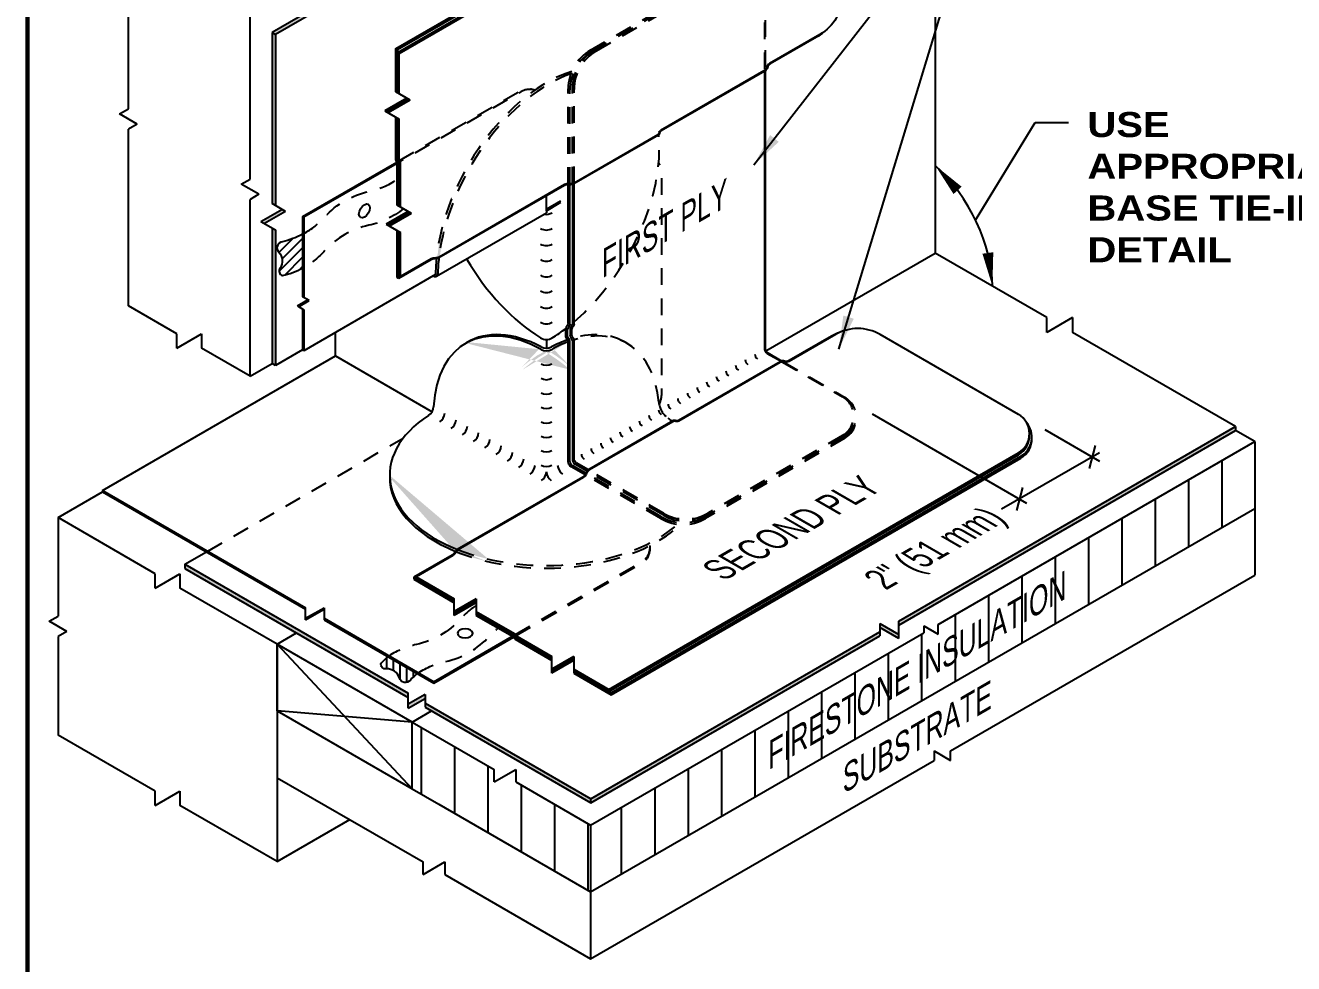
# Model space of a CAD drawing. Header units: inches. Extents: x 277.4 to 297.5, y 56 to 72.7.
# Drawn here: x 277.45 to 286.95, y 59.53 to 66.56 of the extents above; entities that cross this region are included whole.
import ezdxf
from ezdxf.enums import TextEntityAlignment as Align

# ---------------------------------------------------------------- set-up
doc = ezdxf.new("R2010")
doc.units = ezdxf.units.IN
doc.header["$MEASUREMENT"] = 0
doc.linetypes.add('HIDDEN2', pattern=[0.1875, 0.125, -0.0625])
doc.layers.get('0').update_dxf_attribs({"linetype": 'CONTINUOUS'})
for name, color, linetype in [('FSBP-ACCESSORY-OTHER', 7, 'CONTINUOUS'), ('FSBP-ANNO-NOTE', 7, 'CONTINUOUS'), ('FSBP-INSULATION', 7, 'CONTINUOUS'), ('FSBP-MEMBRANE', 7, 'CONTINUOUS'), ('FSBP-SEALANTS', 1, 'CONTINUOUS'), ('FSBP-SUBSTRATE-GENERIC', 9, 'CONTINUOUS'), ('FSBP-TTLB-BORDER', 7, 'CONTINUOUS'), ('FSBP-TTLB-TEXT', 7, 'CONTINUOUS'), ('FSBP-WALL-CURB', 9, 'CONTINUOUS'), ('FSBP-WOOD', 7, 'CONTINUOUS')]:
    doc.layers.add(name, color=color, linetype=linetype)
doc.styles.add('FSBP_ARIAL', font='arial.ttf')
doc.styles.add('FSBP_ARIAL_BOLD', font='')
doc.styles.add('FSBP_ARIAL_NAR', font='ARIALN.TTF')
doc.styles.get('FSBP_ARIAL_BOLD').set_extended_font_data('Arial Black')
doc.dimstyles.new('FSBP-LEADER', dxfattribs={"dimtxt": 0.1875, "dimasz": 0.25, "dimexe": 0.0625, "dimexo": 0.125, "dimgap": 0.125, "dimtad": 0, "dimtih": 1, "dimtoh": 1, "dimdec": 4, "dimzin": 0, "dimdsep": 46, "dimlunit": 4, "dimtxsty": 'FSBP_ARIAL_NAR', "dimcen": 0.09375, "dimclrd": 256, "dimclre": 256, "dimclrt": 256, "dimadec": 0, "dimazin": 0, "dimtfac": 1, "dimtdec": 4, "dimtofl": 0, "dimtmove": 0, "dimatfit": 3, "dimfxl": 0, "dimtolj": 1, "dimtzin": 0, "dimlwd": -1, "dimlwe": -1, "dimarcsym": 0})
pattern_1 = [(45, (11.654994, -34.144247), (-0.022097087, 0.022097087), []), (45, (11.654994, -34.128622), (-0.022097087, 0.022097087), [])]

# ---------------------------------------------------------------- blocks, each defined once
blk = doc.blocks.new('TTLB-EPDM_2')
at = {"layer": 'FSBP-TTLB-BORDER', "const_width": 0.0312}
blk.add_lwpolyline([(20, 0), (20, 13), (0, 13), (0, 0)], dxfattribs=at)
at = {"layer": 'FSBP-TTLB-TEXT'}
for tag, height, style, p in [('MAXIMUM_WARRANTY', 0.1875, 'FSBP_ARIAL_BOLD', (18.0399, 0.224)), ('ACCPT_SYSTEMS', 0.2188, 'FSBP_ARIAL', (12.4944, -1.2322))]:
    blk.add_attdef(tag, text='', height=height, dxfattribs=dict(at, style=style)).set_placement(p, align=Align.MIDDLE_LEFT)
for tag, height, style, p in [('DETAIL_DESCP_LINE_1', 0.2188, 'FSBP_ARIAL_BOLD', (10.3312, -0.2831)), ('DETAIL_DESCP_LINE_2', 0.2188, 'FSBP_ARIAL_BOLD', (10.3312, -0.6812)), ('ISSUE_REV_DATE', 0.2188, 'FSBP_ARIAL', (16.8407, -0.7283)), ('DETAIL_NUMBER', 0.4375, 'FSBP_ARIAL', (18.9194, -0.8932))]:
    blk.add_attdef(tag, text='', height=height, dxfattribs=dict(at, style=style)).set_placement(p, align=Align.MIDDLE_CENTER)

msp = doc.modelspace()

# ---------------------------------------------------------------- hatches: boundary and pattern name
at = {"layer": 'FSBP-ACCESSORY-OTHER'}
h = msp.add_hatch(dxfattribs=at)
h.set_pattern_fill('STEEL', color=256, scale=0.25, angle=90, style=0)
h.set_pattern_definition([(135, (80.239068, 18.609413), (-0.022097087, -0.022097087), []), (135, (80.223443, 18.609413), (-0.022097087, -0.022097087), [])])
h.paths.add_polyline_path([(281.104, 61.9758, 0.082504), (281.097, 61.9825), (280.5078, 61.6423), (280.5078, 61.6317)])
h.paths.add_polyline_path([(279.6847, 62.1865), (279.6847, 62.1971), (279.5469, 62.1175), (279.5469, 62.1069)])
h.paths.add_polyline_path([(280.2321, 65.525, 0.079624), (280.2299, 65.534), (279.5237, 65.1263), (279.5333, 65.1216)])
h.paths.add_polyline_path([(279.5727, 64.4969), (279.5634, 64.5022), (279.4847, 64.4567), (279.4939, 64.4514)])
h = msp.add_hatch(dxfattribs=at)
h.set_pattern_fill('STEEL', color=256, scale=0.25, style=0)
h.set_pattern_definition(pattern_1)
h.paths.add_polyline_path([(279.5333, 65.1216), (279.5237, 65.1263), (279.5237, 64.5251), (279.5333, 64.5196)])
h.paths.add_polyline_path([(279.5333, 64.4287), (279.5237, 64.4342), (279.5237, 64.1271), (279.5333, 64.1216)])
h = msp.add_hatch(dxfattribs=at)
h.set_pattern_fill('STEEL', color=256, scale=0.25, style=0)
h.set_pattern_definition(pattern_1)
h.paths.add_polyline_path([(278.0256, 63.0754), (278.0256, 63.0648), (279.5469, 62.1865), (279.5469, 62.1971)])
h.paths.add_polyline_path([(279.6847, 62.1175), (279.6847, 62.1069), (280.5078, 61.6317), (280.5078, 61.6423)])
at = {"layer": 'FSBP-INSULATION'}
h = msp.add_hatch(dxfattribs=at)
h.set_pattern_fill('LINE', color=256, scale=2, angle=90, style=0)
h.set_pattern_definition([(90, (11.66423, 0.87909), (-0.25, 2e-17), [])])
h.paths.add_polyline_path([(281.6822, 60.068), (281.6822, 60.568), (281.1211, 60.892), (281.1211, 60.9856), (280.9589, 60.892), (280.9589, 60.9856), (280.3442, 61.3405), (280.3442, 60.8405), (280.5454, 60.7243)])
h.paths.add_polyline_path([(283.7364, 61.254), (286.6582, 62.9409), (286.6582, 63.4409), (284.2849, 62.0706), (284.2849, 61.9996), (284.1794, 62.0605), (284.1794, 62.0097), (281.6822, 60.568), (281.6822, 60.068)])
h.paths.add_polyline_path([(282.956, 60.9177), (285.3974, 62.2626), (285.3974, 62.5987), (282.956, 61.2538)], flags=24)
at = {"layer": 'FSBP-MEMBRANE'}
h = msp.add_hatch(color=256, dxfattribs=at)
h.paths.add_polyline_path([(284.2643, 69.3443), (284.2383, 69.3593), (281.3661, 67.701), (281.3921, 67.686)])
h.paths.add_polyline_path([(281.2647, 67.7595), (281.2387, 67.7745), (281.2387, 67.4933), (281.2647, 67.4783)])
h.paths.add_polyline_path([(281.1486, 67.5454), (281.1226, 67.5604), (279.2954, 66.5055), (279.3214, 66.4905)])
h.paths.add_polyline_path([(279.3214, 66.4905), (279.2954, 66.5055), (279.2954, 65.2233), (279.3214, 65.2083)])
h.paths.add_polyline_path([(279.3957, 65.1654), (279.3697, 65.1804), (279.2123, 65.0896), (279.2383, 65.0746)])
h.paths.add_polyline_path([(279.3214, 65.0267), (279.2954, 65.0417), (279.2954, 64.0252), (279.3214, 64.0102)])
h.paths.add_polyline_path([(280.3155, 61.5255), (280.3155, 61.5555), (278.6419, 62.5217), (278.6419, 62.4917)])
h.paths.add_polyline_path([(280.3155, 61.4743), (280.3155, 61.4443), (280.4423, 61.5175), (280.4423, 61.5475)])
h.paths.add_polyline_path([(283.8494, 61.9859), (283.8494, 62.0159), (281.6837, 60.7655), (281.6837, 60.7355)])
h.paths.add_polyline_path([(280.4423, 61.4822), (280.4423, 61.4522), (281.6837, 60.7355), (281.6837, 60.7655)])
h.paths.add_polyline_path([(283.9901, 61.9672), (283.9901, 61.9972), (283.8494, 62.0784), (283.8494, 62.0484)])
h.paths.add_polyline_path([(283.9901, 62.0971), (283.9901, 62.0671), (286.5139, 63.5242), (286.5139, 63.5542)])
h = msp.add_hatch(color=256, dxfattribs=at)
h.paths.add_polyline_path([(283.3167, 68.1199, -0.255923), (283.4768, 68.1235, 0.280048), (283.3037, 68.1274), (282.9843, 67.943), (282.9843, 67.928)])
h.paths.add_polyline_path([(282.9843, 67.928), (282.9843, 67.943), (280.2358, 66.3562), (280.2488, 66.3487)])
h.paths.add_polyline_path([(280.2488, 66.3487), (280.2358, 66.3562), (280.2358, 66.0536), (280.2488, 66.0461)])
h.paths.add_polyline_path([(280.3312, 65.9985), (280.3182, 66.006), (280.1534, 65.9109), (280.1664, 65.9034)])
h.paths.add_polyline_path([(280.2488, 65.8558), (280.2358, 65.8633), (280.2358, 65.5528, 0.124612), (280.2404, 65.5391, -0.124612), (280.2451, 65.5255), (280.2451, 65.204), (280.258, 65.1965), (280.258, 65.526, 0.124612), (280.2534, 65.5396, -0.124612), (280.2488, 65.5532)])
h.paths.add_polyline_path([(280.3404, 65.1489), (280.3274, 65.1564), (280.1627, 65.0613), (280.1756, 65.0538)])
h.paths.add_polyline_path([(280.258, 65.0062), (280.2451, 65.0137), (280.2451, 64.6842), (280.258, 64.6767)])
msp.add_hatch(color=256, dxfattribs=at).paths.add_polyline_path([(281.5583, 65.3714, -0.050715), (281.5453, 65.3669), (281.5453, 64.3231, -0.145855), (281.5366, 64.3046, 0.145855), (281.5279, 64.2861), (281.5279, 64.2363, 0.145855), (281.5366, 64.2178, -0.145855), (281.5453, 64.1993), (281.5453, 63.3072, 0.267981), (281.5661, 63.2711, -0.000029), (281.5661, 63.2711), (281.6556, 63.2195, -0.049532), (281.6651, 63.229), (281.5791, 63.2786, -0.267949), (281.5583, 63.3147), (281.5583, 64.2034, 0.145855), (281.5496, 64.2219, -0.145855), (281.5409, 64.2404), (281.5409, 64.282, -0.145855), (281.5496, 64.3005, 0.145855), (281.5583, 64.319)])
h = msp.add_hatch(color=256, dxfattribs=at)
edge = h.paths.add_edge_path()
edge.add_ellipse((281.3675, 65.1606), major_axis=(-0.5869, -1.0165), ratio=0.57735, start_angle=307.15338, end_angle=313.80418, ccw=False)
edge.add_arc((280.5156, 64.8763), 0.0666, 279.23768, 296.50152, ccw=False)
edge.add_ellipse((281.3502, 65.1706), major_axis=(-0.5869, -1.0165), ratio=0.57735, start_angle=308.06677, end_angle=315)
edge.add_line((280.5203, 64.6914), (280.5029, 64.6814))
edge.add_line((280.5029, 64.6814), (280.5064, 64.6794))
edge.add_arc((280.5169, 64.6974), 0.0208, 240, 299.59778)
edge.add_line((280.5271, 64.6793), (280.5274, 64.6794))
edge.add_arc((280.5169, 64.6974), 0.0208, 300.40222, 359.08511)
edge.add_ellipse((281.3675, 65.1606), major_axis=(-0.5869, -1.0165), ratio=0.57735, start_angle=313.80418, end_angle=314.06353, ccw=False)
h = msp.add_hatch(color=256, dxfattribs=at)
edge = h.paths.add_edge_path()
edge.add_ellipse((281.3675, 63.1606), major_axis=(-0.5869, -1.0165), ratio=0.57735, start_angle=214.81734, end_angle=223.43904, ccw=False)
edge.add_arc((281.4789, 64.1832), 0.0358, 8.48713, 33.18031)
edge.add_ellipse((281.3502, 63.1706), major_axis=(-0.5869, -1.0165), ratio=0.57735, start_angle=213.98283, end_angle=222.33077)
edge.add_arc((281.3502, 64.224), 0.0833, 242.36716, 297.63284, ccw=False)
edge.add_ellipse((281.3502, 63.1706), major_axis=(0.5869, -1.0165), ratio=0.57735, start_angle=137.66923, end_angle=180.84555)
edge.add_ellipse((281.3329, 63.1606), major_axis=(0.5869, -1.0165), ratio=0.57735, start_angle=136.56096, end_angle=179.15445, ccw=False)
edge.add_arc((281.3502, 64.2047), 0.0833, 241.37058, 298.62942)
edge = h.paths.add_edge_path()
edge.add_ellipse((281.3502, 63.1906), major_axis=(-1.1737, 0), ratio=0.57735, start_angle=360.84555, end_angle=415.38269, ccw=False)
edge.add_ellipse((281.3502, 63.1706), major_axis=(-1.1737, 0), ratio=0.57735, start_angle=359.15445, end_angle=414.49701)
edge.add_arc((280.7176, 62.5817), 0.0615, 123.7643, 142.83937, ccw=False)
h = msp.add_hatch(color=256, dxfattribs=at)
h.paths.add_polyline_path([(280.3753, 62.4292), (280.3753, 62.4142), (280.6607, 62.2494), (280.6607, 62.2644)])
h.paths.add_polyline_path([(280.8255, 62.2494), (280.8255, 62.2644), (280.6607, 62.1693), (280.6607, 62.1543)])
h.paths.add_polyline_path([(280.8255, 62.1693), (280.8255, 62.1543), (281.104, 61.9935, -0.124612), (281.1135, 61.9827, 0.124612), (281.123, 61.9719), (281.3919, 61.8166), (281.3919, 61.8316), (281.1299, 61.9829, -0.124612), (281.1204, 61.9937, 0.124612), (281.1109, 62.0045)])
h.paths.add_polyline_path([(281.5567, 61.8166), (281.5567, 61.8316), (281.3919, 61.7365), (281.3919, 61.7215)])
h.paths.add_polyline_path([(281.5567, 61.7365), (281.5567, 61.7215), (281.8187, 61.5702), (281.8187, 61.5852)])
h.paths.add_polyline_path([(284.6045, 63.1786), (284.5916, 63.1861), (281.8187, 61.5852), (281.8187, 61.5702)])
h.paths.add_polyline_path([(284.8866, 63.3414, 0.280048), (284.9698, 63.4933, -0.255923), (284.8866, 63.3564), (284.5916, 63.1861), (284.6045, 63.1786)])
at = {"layer": 'FSBP-SEALANTS'}
h = msp.add_hatch(dxfattribs=at)
h.set_pattern_fill('ANSI31', color=256, scale=0.4, style=0)
h.set_pattern_definition([(45, (20.553405, -35.61501), (-0.035355339, 0.035355339), [])])
h.paths.add_polyline_path([(279.5237, 64.9942, -0.065045), (279.3732, 64.9375, 0.622721), (279.3453, 64.8591, -0.36093), (279.3548, 64.7403, 0.501334), (279.3732, 64.6841, 0.065045), (279.5237, 64.7408)])
h = msp.add_hatch(dxfattribs=at)
h.set_pattern_fill('ANSI31', color=256, scale=0.4, angle=45, style=0)
h.set_pattern_definition([(90, (11.654994, -34.144247), (-0.05, 7e-18), [])])
h.paths.add_polyline_path([(280.1632, 61.8306, 0.028525), (280.1119, 61.7818, 0.501334), (280.1514, 61.7378, -0.36093), (280.2495, 61.6702, 0.550988), (280.3247, 61.6479, -0.032505), (280.3827, 61.7039)])

# ---------------------------------------------------------------- linework, layer by layer
for p, q in [((284.5667, 65.0986), (285.0119, 65.83)), ((285.0119, 65.83), (285.2619, 65.83))]:
    msp.add_line(p, q)
at = {"layer": 'FSBP-ACCESSORY-OTHER'}
for p, q in [((279.5237, 65.1263), (280.2299, 65.534)), ((280.2321, 65.525), (279.5333, 65.1216))]:
    msp.add_line(p, q, dxfattribs=at)
at = {"layer": 'FSBP-ACCESSORY-OTHER', "linetype": 'HIDDEN2'}
for p, q in [((281.3502, 65.1808), (281.5142, 65.2755)), ((281.3502, 65.1706), (281.5142, 65.2653))]:
    msp.add_line(p, q, dxfattribs=at)
at = {"layer": 'FSBP-ACCESSORY-OTHER', "linetype": 'Continuous'}
for p, q in [((279.5333, 65.1216), (279.5237, 65.1263)), ((279.5237, 65.1263), (279.5237, 64.5251)), ((279.5333, 65.1216), (279.5333, 64.5196)), ((281.3502, 65.1706), (281.3502, 65.1545)), ((280.5203, 64.6914), (279.5333, 64.1216)), ((279.5727, 64.4969), (279.5237, 64.5251)), ((279.4847, 64.4567), (279.5634, 64.5022)), ((279.4847, 64.4567), (279.5333, 64.4287)), ((279.4939, 64.4514), (279.5727, 64.4969)), ((279.5237, 64.4342), (279.5237, 64.1271)), ((279.5333, 64.4287), (279.5333, 64.1216)), ((279.7703, 64.0827), (279.7703, 64.2584)), ((281.3502, 64.2056), (281.3502, 64.1407)), ((278.0256, 63.0754), (279.7703, 64.0827)), ((279.5333, 64.1216), (279.5237, 64.1271)), ((278.0256, 63.0754), (279.5469, 62.1971)), ((278.0256, 63.0754), (278.0256, 63.0648)), ((278.0256, 63.0648), (279.5469, 62.1865)), ((279.5469, 62.1175), (279.6847, 62.1971)), ((279.5469, 62.1069), (279.5469, 62.1971)), ((279.5469, 62.1069), (279.6847, 62.1865)), ((279.6847, 62.1971), (279.6847, 62.1069)), ((279.6847, 62.1175), (280.5078, 61.6423)), ((279.6847, 62.1069), (280.5078, 61.6317)), ((280.5078, 61.6423), (281.097, 61.9825)), ((280.5078, 61.6317), (281.104, 61.9758)), ((280.5078, 61.6423), (280.5078, 61.6317))]:
    msp.add_line(p, q, dxfattribs=at)
at = {"layer": 'FSBP-ACCESSORY-OTHER', "linetype": 'HIDDEN2', "flags": 128}
for points in [[(280.2504, 65.5458), (281.1532, 66.0671, -0.234647), (281.2641, 66.074, -0.234647)], [(281.263, 66.0732, 0.210649), (281.1627, 66.0623), (280.2544, 65.5379)], [(282.1961, 63.7167, 0.101213), (282.2162, 63.8149), (282.2162, 65.454, 0.159264), (282.1921, 65.5279, 0.159264)], [(281.1194, 61.9954), (282.065, 62.5414, 0.295753), (282.1268, 62.6625, 0.295753)], [(281.1245, 61.9877), (282.065, 62.5307, 0.279418), (282.1274, 62.6443)]]:
    msp.add_lwpolyline(points, format="xyb", dxfattribs=at)
msp.add_lwpolyline([(281.3502, 65.1706), (281.3502, 65.2814)], dxfattribs=at)
at = {"layer": 'FSBP-ACCESSORY-OTHER', "linetype": 'Continuous'}
msp.add_ellipse((279.987, 65.1686), major_axis=(-0.0287, -0.0497), ratio=0.57735, dxfattribs=at)
at = {"layer": 'FSBP-ACCESSORY-OTHER', "linetype": 'Continuous', "extrusion": (0, 0, -1)}
msp.add_ellipse((280.7413, 62.0051), major_axis=(-0.0574, 0), ratio=0.57735, dxfattribs=at)
at = {"layer": 'FSBP-ANNO-NOTE'}
for p, q in [((283.7901, 63.6488), (284.9484, 62.98)), ((285.0846, 63.5308), (285.4935, 63.2947)), ((285.4623, 63.4113), (285.4165, 63.2406)), ((285.4935, 63.3572), (284.7606, 62.934)), ((284.9172, 63.0966), (284.8714, 62.9259))]:
    msp.add_line(p, q, dxfattribs=at)
for points in [[(284.2643, 65.5087, 0, 0.082, 0), (284.4312, 65.3226, 0.082, 0.082, 0)], [(284.6921, 64.6061, 0, 0.082, 0), (284.6581, 64.8537, 0.082, 0.082, 0)]]:
    msp.add_lwpolyline(points, format="xyseb", dxfattribs=at)
msp.add_ellipse((284.1014, 64.9471), major_axis=(-0.4177, 0.7235), ratio=0.57735, start_param=3.926991, end_param=5.2183, dxfattribs=at)
at = {"layer": 'FSBP-INSULATION', "linetype": 'Continuous'}
for p, q in [((286.6582, 63.4409), (286.5139, 63.5242)), ((284.2849, 62.0706), (286.6582, 63.4409)), ((283.7364, 61.254), (286.6582, 62.9409)), ((284.1794, 62.0605), (284.2849, 61.9996)), ((284.1794, 62.0605), (284.1794, 62.0097)), ((284.2849, 61.9996), (284.2849, 62.0706)), ((281.6822, 60.568), (284.1794, 62.0097)), ((280.3442, 61.3405), (280.9589, 60.9856)), ((281.6822, 60.068), (283.7364, 61.254)), ((280.9589, 60.892), (281.1211, 60.9856)), ((280.9589, 60.892), (280.9589, 60.9856)), ((281.1211, 60.9856), (281.1211, 60.892)), ((280.3442, 60.8405), (280.5454, 60.7243)), ((281.1211, 60.892), (281.6822, 60.568)), ((280.5454, 60.7243), (281.6822, 60.068)), ((281.6822, 60.568), (281.6822, 60.068))]:
    msp.add_line(p, q, dxfattribs=at)
at = {"layer": 'FSBP-INSULATION'}
msp.add_line((286.6582, 63.4409), (286.6582, 62.9409), dxfattribs=at)
at = {"layer": 'FSBP-MEMBRANE'}
for p, q in [((280.2358, 66.377), (283.3037, 68.1483)), ((280.2228, 66.3845), (280.2358, 66.377)), ((280.2358, 66.377), (280.2358, 66.3562)), ((280.2488, 66.3487), (280.2358, 66.3562)), ((281.5453, 65.3669), (281.5453, 64.3231)), ((280.5271, 64.6793), (281.3502, 65.1545)), ((282.9949, 64.1202), (284.2643, 64.853)), ((280.2451, 64.6633), (280.2321, 64.6708)), ((280.258, 64.6767), (280.2451, 64.6842)), ((280.2451, 64.6842), (280.2451, 64.6633)), ((280.258, 64.6767), (280.258, 64.6767)), ((280.5064, 64.6794), (280.5029, 64.6814)), ((281.5279, 64.2861), (281.5279, 64.2363)), ((281.5453, 64.1993), (281.5453, 63.3072)), ((286.5139, 63.5542), (286.5139, 63.5242)), ((281.8368, 61.5598), (284.9047, 63.331)), ((281.6556, 63.2195), (281.5661, 63.2711)), ((278.6419, 62.5217), (278.8041, 62.6153)), ((280.3753, 62.4292), (280.3753, 62.4292)), ((280.3753, 62.4292), (280.3753, 62.4142)), ((280.3573, 62.4246), (280.3573, 62.4096)), ((280.3753, 62.4142), (280.3573, 62.4246)), ((281.8187, 61.5852), (281.8187, 61.5702)), ((281.8368, 61.5598), (281.8187, 61.5702)), ((281.8368, 61.5448), (281.8368, 61.5598))]:
    msp.add_line(p, q, dxfattribs=at)
at = {"layer": 'FSBP-MEMBRANE', "linetype": 'Continuous'}
for p, q in [((281.1226, 67.5604), (279.2954, 66.5055)), ((281.1486, 67.5454), (279.3214, 66.4905)), ((284.2643, 67.0874), (284.2643, 64.853)), ((279.2954, 66.5055), (279.3214, 66.4905)), ((279.2954, 66.5055), (279.2954, 65.2233)), ((279.3214, 66.4905), (279.3214, 65.2083)), ((280.3312, 65.9985), (280.2228, 66.0611)), ((280.3052, 66.0135), (280.1404, 65.9184)), ((280.3182, 66.006), (280.1534, 65.9109)), ((280.3312, 65.9985), (280.1664, 65.9034)), ((280.1404, 65.9184), (280.2488, 65.8558)), ((279.3957, 65.1654), (279.2954, 65.2233)), ((280.3404, 65.1489), (280.2321, 65.2115)), ((279.2123, 65.0896), (279.3697, 65.1804)), ((279.2123, 65.0896), (279.3214, 65.0267)), ((279.3957, 65.1654), (279.2383, 65.0746)), ((280.3145, 65.1639), (280.1497, 65.0688)), ((280.3274, 65.1564), (280.1627, 65.0613)), ((280.3404, 65.1489), (280.1756, 65.0538)), ((279.2954, 65.0417), (279.2954, 64.0252)), ((279.3214, 65.0267), (279.3214, 64.0102)), ((280.1497, 65.0688), (280.258, 65.0062)), ((285.101, 64.37), (284.2643, 64.853)), ((285.2929, 64.37), (285.101, 64.2592)), ((285.101, 64.2592), (285.101, 64.37)), ((285.2929, 64.37), (285.2929, 64.2592)), ((286.5139, 63.5542), (285.2929, 64.2592)), ((279.5237, 64.1271), (279.3214, 64.0102)), ((279.7703, 64.0827), (280.4937, 63.665)), ((279.3214, 64.0102), (279.2954, 64.0252)), ((283.9901, 62.0971), (286.5139, 63.5542)), ((283.9901, 62.0671), (286.5139, 63.5242)), ((278.6419, 62.5217), (280.3155, 61.5555)), ((278.6419, 62.5217), (278.6419, 62.4917)), ((278.6419, 62.4917), (280.3155, 61.5255)), ((280.8255, 62.2644), (280.6607, 62.1693)), ((280.6607, 62.1393), (280.6607, 62.2644)), ((280.8255, 62.2494), (280.6607, 62.1543)), ((280.8255, 62.2644), (280.8255, 62.1393)), ((280.8255, 62.2344), (280.6607, 62.1393)), ((283.8494, 62.0784), (283.9901, 61.9972)), ((283.8494, 62.0784), (283.8494, 61.9859)), ((283.9901, 61.9672), (283.8494, 62.0484)), ((283.9901, 61.9672), (283.9901, 62.0971)), ((281.6837, 60.7655), (283.8494, 62.0159)), ((281.6837, 60.7355), (283.8494, 61.9859)), ((281.5567, 61.8316), (281.3919, 61.7365)), ((281.3919, 61.7065), (281.3919, 61.8316)), ((281.5567, 61.8166), (281.3919, 61.7215)), ((281.5567, 61.8016), (281.3919, 61.7065)), ((281.5567, 61.8316), (281.5567, 61.7065)), ((280.3155, 61.4443), (280.3155, 61.5555)), ((280.4423, 61.5475), (280.3155, 61.4743)), ((280.3155, 61.4443), (280.4423, 61.5175)), ((280.4423, 61.5475), (280.4423, 61.4522)), ((280.4423, 61.4822), (281.6837, 60.7655)), ((280.4423, 61.4522), (281.6837, 60.7355)), ((281.6837, 60.7355), (281.6837, 60.7655))]:
    msp.add_line(p, q, dxfattribs=at)
at = {"layer": 'FSBP-MEMBRANE', "linetype": 'HIDDEN2'}
msp.add_line((278.8133, 62.6206), (280.2781, 63.4663), dxfattribs=at)
at = {"layer": 'FSBP-MEMBRANE'}
for points in [[(280.2228, 66.0611), (280.2228, 66.3845), (283.2908, 68.1558)], [(280.2358, 66.0536), (280.2358, 66.3562), (283.3037, 68.1274)], [(282.9809, 66.2187), (282.2054, 65.7709)], [(282.9867, 66.2162), (282.2104, 65.768)], [(282.9843, 66.2148), (282.9843, 64.1381)], [(282.9894, 66.2178), (282.9894, 64.141)], [(281.5142, 64.3256), (281.5142, 65.3659)], [(281.5272, 64.321), (281.5272, 65.3651)], [(281.5583, 64.319), (281.5583, 65.3715)], [(280.2321, 64.6708), (280.2321, 65.0212)], [(280.2451, 64.6842), (280.2451, 65.0137)], [(280.4872, 64.809), (280.258, 64.6767), (280.258, 65.0062)], [(280.4865, 64.8027), (280.2451, 64.6633)], [(281.4969, 64.2255), (281.4969, 64.2886)], [(281.5099, 64.2302), (281.5099, 64.284)], [(281.5409, 64.2404), (281.5409, 64.282)], [(281.5142, 63.2893), (281.5142, 64.1885)], [(281.5272, 63.2968), (281.5272, 64.1932)], [(281.5583, 63.3147), (281.5583, 64.2034)], [(283.0051, 64.102), (283.1084, 64.0424)], [(283.0102, 64.1049), (283.1151, 64.0443)], [(283.1013, 64.0388), (282.3408, 63.5998)], [(283.1005, 64.0326), (282.3408, 63.5939)], [(281.5567, 61.7215), (281.8187, 61.5702), (284.8866, 63.3414)], [(281.5567, 61.7065), (281.8368, 61.5448), (284.9047, 63.316)], [(281.64, 63.1927), (281.5351, 63.2532)], [(281.6462, 63.2041), (281.5481, 63.2607)], [(281.6651, 63.229), (281.5791, 63.2786)], [(280.6442, 62.5903), (280.3573, 62.4246)], [(280.6503, 62.5879), (280.3753, 62.4292), (280.6607, 62.2644)], [(280.3573, 62.4096), (280.6607, 62.2344)], [(280.3753, 62.4142), (280.6607, 62.2494)]]:
    msp.add_lwpolyline(points, dxfattribs=at)
for points in [[(280.2488, 66.0461), (280.2488, 66.3487), (283.3167, 68.1199, -0.57735), (283.5667, 67.9756), (283.5667, 66.7794, -0.267949), (283.4001, 66.4907), (283.0222, 66.2726, 0.219395), (283.0016, 66.2456, -0.219395), (282.9809, 66.2187, -0.219395)], [(283.4287, 66.5092, -0.050608), (283.3741, 66.4699), (283.028, 66.2701, 0.219395), (283.0074, 66.2432, -0.219395), (282.9867, 66.2162)], [(280.2321, 65.2115), (280.2321, 65.525, 0.124612), (280.2274, 65.5386, -0.124612), (280.2228, 65.5523), (280.2228, 65.8708)], [(280.2451, 65.204), (280.2451, 65.5255, 0.124612), (280.2404, 65.5391, -0.124612), (280.2358, 65.5528), (280.2358, 65.8633)], [(280.258, 65.1965), (280.258, 65.526, 0.124612), (280.2534, 65.5396, -0.124612), (280.2488, 65.5532), (280.2488, 65.8558)], [(282.1846, 65.739, 0.262332), (282.195, 65.755, -0.262332), (282.2054, 65.7709, -48.954674)], [(282.1897, 65.7361, 0.262332), (282.2001, 65.752, -0.262332), (282.2104, 65.768, -48.954674)], [(282.1897, 65.7361), (281.5573, 65.3709, -0.134379), (281.5218, 65.3655, 0.134379), (281.4863, 65.36), (280.5453, 64.8167)], [(282.1846, 65.739), (281.5583, 65.3773, -0.134379), (281.5228, 65.3719, 0.134379), (281.4873, 65.3664), (280.5461, 64.8229)], [(280.5453, 64.8167, -0.115113), (280.5159, 64.8097, 0.115113), (280.4865, 64.8027, -32.744507)], [(280.5461, 64.8229, -0.115113), (280.5166, 64.816, 0.115113), (280.4872, 64.809, -32.744507)], [(281.5142, 64.3256, -0.145855), (281.5056, 64.3071, 0.145855), (281.4969, 64.2886, 2.072619)], [(281.5272, 64.321, -0.145855), (281.5186, 64.3025, 0.145855), (281.5099, 64.284, 2.072619)], [(281.5453, 64.3231, -0.145855), (281.5366, 64.3046, 0.145855), (281.5279, 64.2861, 2.072619)], [(281.5453, 64.1993, 0.145855), (281.5366, 64.2178, -0.145855), (281.5279, 64.2363, -2.072619)], [(281.5583, 64.319, -0.145855), (281.5496, 64.3005, 0.145855), (281.5409, 64.282, 2.072619)], [(281.5583, 64.2034, 0.145855), (281.5496, 64.2219, -0.145855), (281.5409, 64.2404, -2.072619)], [(281.5567, 61.7365), (281.8187, 61.5852), (284.8866, 63.3564, 0.57735), (284.8866, 63.6451), (283.8507, 64.2432, 0.267949), (283.5174, 64.2432), (283.1678, 64.0414, -0.219395), (283.1342, 64.037, 0.219395), (283.1005, 64.0326)], [(283.5477, 64.2587, 0.050608), (283.4863, 64.2311), (283.1686, 64.0477, -0.219395), (283.1349, 64.0433, 0.219395), (283.1013, 64.0388)], [(281.5142, 64.1885, 0.145855), (281.5056, 64.207, -0.145855), (281.4969, 64.2255, -2.072619)], [(281.5272, 64.1932, 0.145855), (281.5186, 64.2117, -0.145855), (281.5099, 64.2302, -2.072619)], [(282.2987, 63.5955), (281.6685, 63.2316, 0.134379), (281.646, 63.2036, -0.134379), (281.6235, 63.1756), (280.6833, 62.6328)], [(282.2987, 63.5897), (281.6745, 63.2293, 0.134379), (281.6521, 63.2013, -0.134379), (281.6296, 63.1733), (280.6894, 62.6305)], [(282.3408, 63.5998, -0.235315), (282.3198, 63.5976, 0.235315), (282.2987, 63.5955, 49.564467)], [(282.3408, 63.5939, -0.235315), (282.3198, 63.5918, 0.235315), (282.2987, 63.5897, 49.564467)], [(281.5351, 63.2532, -0.267949), (281.5142, 63.2893)], [(281.5481, 63.2607, -0.267949), (281.5272, 63.2968)], [(281.5791, 63.2786, -0.267949), (281.5583, 63.3147)], [(280.6442, 62.5903, 0.118985), (280.6638, 62.6115, -0.118985), (280.6833, 62.6328, 29.532289)], [(280.6503, 62.5879, 0.118985), (280.6699, 62.6092, -0.118985), (280.6894, 62.6305, 29.532289)], [(280.8255, 62.1693), (281.1109, 62.0045, -0.124612), (281.1204, 61.9937, 0.124612), (281.1299, 61.9829), (281.3919, 61.8316)], [(280.8255, 62.1543), (281.104, 61.9935, -0.124612), (281.1135, 61.9827, 0.124612), (281.123, 61.9719), (281.3919, 61.8166)], [(280.8255, 62.1393), (281.097, 61.9825, -0.124612), (281.1065, 61.9717, 0.124612), (281.116, 61.9609), (281.3919, 61.8016)]]:
    msp.add_lwpolyline(points, format="xyb", dxfattribs=at)
at = {"layer": 'FSBP-MEMBRANE', "linetype": 'HIDDEN2'}
for points in [[(281.6939, 66.3643), (282.7394, 66.9679, -0.57735), (282.9894, 66.8235), (282.9894, 66.2247)], [(281.7249, 66.3672), (282.7343, 66.95, -0.57735), (282.9843, 66.8056), (282.9843, 66.2207)], [(281.5142, 65.3723), (281.5142, 66.0831, -0.267949), (281.6809, 66.3718)], [(281.5272, 65.3715), (281.5272, 66.0756, -0.267949), (281.6939, 66.3643)], [(281.5453, 65.373), (281.5453, 66.086, -0.267949), (281.7119, 66.3747)], [(281.5583, 65.3773), (281.5583, 66.0785, -0.267949), (281.7249, 66.3672)], [(283.1248, 64.0387), (283.5876, 63.7715, -0.57735), (283.5876, 63.4829), (282.5421, 62.8793)], [(283.1155, 64.0383), (283.5696, 63.7761, -0.57735), (283.5696, 63.4874), (282.5602, 62.9047)], [(283.5696, 63.4724, 0.280048), (283.6527, 63.6243, 0.280048)], [(283.5876, 63.4679, 0.280078), (283.6708, 63.6197, 0.280048)], [(282.5421, 62.8643, -0.267949), (282.2088, 62.8643), (281.6455, 63.1895)], [(282.5421, 62.8793), (282.5421, 62.8793, -0.267949), (282.2088, 62.8793), (281.6519, 63.2008)], [(282.5602, 62.8897, -0.268093), (282.2268, 62.8897), (281.6611, 63.2163)], [(282.5602, 62.9047, -0.268637), (282.2268, 62.9047), (281.6703, 63.226)]]:
    msp.add_lwpolyline(points, format="xyb", dxfattribs=at)
for points in [[(281.6809, 66.3718), (282.7264, 66.9754)], [(283.5876, 63.4679), (282.5421, 62.8643)]]:
    msp.add_lwpolyline(points, dxfattribs=at)
at = {"layer": 'FSBP-MEMBRANE'}
for centre, radius, start, end in [((281.3502, 65.2262), 0.0833, 258.1584, 301.54706), ((281.3502, 65.109), 0.0833, 238.45294, 301.54706), ((281.3502, 64.9918), 0.0833, 238.45294, 301.54706), ((281.3502, 64.8747), 0.0833, 238.45294, 301.54706), ((280.5169, 64.6974), 0.0208, 240, 359.19555), ((281.3502, 64.7575), 0.0833, 238.45294, 301.54706), ((281.3502, 64.6404), 0.0833, 238.45294, 301.54706), ((281.3502, 64.5232), 0.0833, 238.45294, 301.54706), ((281.3502, 64.406), 0.0833, 238.45294, 301.54706), ((281.3502, 64.2889), 0.0833, 238.45294, 301.54706), ((281.3502, 64.224), 0.0833, 242.36716, 297.63284), ((283.026, 64.1381), 0.0417, 180, 240), ((283.031, 64.141), 0.0417, 180, 240), ((281.3502, 64.2047), 0.0833, 241.37058, 298.62942), ((282.8816, 64.0547), 0.0417, 180, 240), ((282.9538, 64.0964), 0.0417, 180, 240), ((281.3502, 64.0964), 0.0833, 241.37058, 298.62942), ((282.7373, 63.9714), 0.0417, 180, 240), ((282.8095, 64.0131), 0.0417, 180, 240), ((281.3502, 63.9881), 0.0833, 241.37058, 298.62942), ((282.593, 63.8881), 0.0417, 180, 240), ((282.6651, 63.9297), 0.0417, 180, 240), ((281.3502, 63.8798), 0.0833, 241.37058, 298.62942), ((282.3765, 63.7631), 0.0417, 180, 240), ((282.4486, 63.8047), 0.0417, 180, 240), ((282.5208, 63.8464), 0.0417, 180, 240), ((280.4215, 63.7067), 0.0833, 303.38266, 356.61734), ((281.3502, 63.7714), 0.0833, 241.37058, 298.62942), ((282.2321, 63.6797), 0.0417, 180, 240), ((282.3043, 63.7214), 0.0417, 180, 240), ((280.5061, 63.6579), 0.0833, 303.38266, 356.61734), ((280.5906, 63.6091), 0.0833, 303.38266, 356.61734), ((281.3502, 63.6631), 0.0833, 241.37058, 298.62942), ((282.0878, 63.5964), 0.0417, 180, 240), ((282.16, 63.6381), 0.0417, 180, 240), ((284.8213, 63.4754), 0.1667, 300, 40.73475), ((280.6752, 63.5603), 0.0833, 303.38266, 356.61734), ((280.7597, 63.5115), 0.0833, 303.38266, 356.61734), ((281.3502, 63.5548), 0.0833, 241.37058, 298.62942), ((281.9435, 63.5131), 0.0417, 180, 240), ((282.0156, 63.5547), 0.0417, 180, 240), ((284.8033, 63.4858), 0.1667, 300, 2.57918), ((280.8443, 63.4626), 0.0833, 303.38266, 356.61734), ((280.9288, 63.4138), 0.0833, 303.38266, 356.61734), ((281.7269, 63.3881), 0.0417, 180, 240), ((281.7991, 63.4297), 0.0417, 180, 240), ((281.8713, 63.4714), 0.0417, 180, 240), ((284.8213, 63.4604), 0.1667, 300, 2.57918), ((281.0134, 63.365), 0.0833, 303.38266, 356.61734), ((281.0979, 63.3162), 0.0833, 303.38266, 356.61734), ((281.3502, 63.4465), 0.0833, 241.37058, 298.62942), ((281.5869, 63.3072), 0.0417, 180, 240), ((281.6548, 63.3464), 0.0417, 180, 240), ((281.1825, 63.2674), 0.0833, 303.38266, 356.61734), ((281.3502, 63.3381), 0.0833, 241.37058, 298.62942), ((281.267, 63.2186), 0.0833, 303.38266, 356.61734), ((281.4334, 63.2186), 0.0833, 183.38266, 236.61734), ((281.5179, 63.2674), 0.0833, 183.38266, 236.61734)]:
    msp.add_arc(centre, radius, start, end, dxfattribs=at)
at = {"layer": 'FSBP-MEMBRANE', "linetype": 'HIDDEN2'}
msp.add_arc((282.3588, 63.7529), 0.1667, 185.4715, 234.5285, dxfattribs=at)
for centre, major_axis, start_param, end_param in [((281.3502, 65.1706), (-0.5869, -1.0165), 3.695365, 5.370611), ((281.3675, 65.1606), (-0.5869, -1.0165), 3.725342, 5.354691), ((281.3675, 65.1606), (-0.5869, -1.0165), 1.017302, 2.461859), ((281.3502, 63.1706), (-0.5869, -1.0165), 3.126835, 3.679829), ((281.3675, 63.1606), (-0.5869, -1.0165), 2.460622, 3.695087), ((281.3502, 63.1706), (-1.1737, 0), 7.240599, 8.881482), ((281.3502, 63.1906), (-1.1737, 0), 7.255987, 8.849811)]:
    msp.add_ellipse(centre, major_axis=major_axis, ratio=0.57735, start_param=start_param, end_param=end_param, dxfattribs=at)
at = {"layer": 'FSBP-MEMBRANE'}
for centre, major_axis, start_param, end_param in [((281.3502, 65.1706), (-0.5869, -1.0165), 5.376779, 5.497787), ((281.3675, 65.1606), (-0.5869, -1.0165), 5.360838, 5.481443), ((281.3329, 65.1606), (0.5869, -1.0165), 4.724249, 5.466118), ((281.3329, 63.1606), (0.5869, -1.0165), 2.383438, 3.861087), ((281.3502, 63.1706), (0.5869, -1.0165), 2.402781, 3.15635), ((281.3675, 65.1606), (-0.5869, -1.0165), 0.817068, 0.941954), ((281.3502, 63.1706), (-0.5869, -1.0165), 3.734705, 3.880404), ((281.3675, 63.1606), (-0.5869, -1.0165), 3.74927, 3.899747), ((281.3502, 63.1906), (-1.1737, 0), 5.56369, 7.249796), ((281.3502, 63.1906), (-1.1737, 0), 10.060703, 10.105748), ((281.3502, 63.1706), (-1.1737, 0), 6.268428, 7.234338)]:
    msp.add_ellipse(centre, major_axis=major_axis, ratio=0.57735, start_param=start_param, end_param=end_param, dxfattribs=at)
at = {"layer": 'FSBP-SEALANTS', "linetype": 'HIDDEN2', "flags": 128}
for points in [[(279.5333, 64.9994, 0.081818), (279.6914, 65.1248, -0.156408), (280.0199, 65.3144, 0.093547), (280.2321, 65.4041, 0.093547)], [(280.2784, 65.1847, -0.116954), (280.0199, 65.061, 0.156408), (279.6914, 64.8714, -0.081818), (279.5333, 64.746)], [(280.8255, 62.2134, 0.063932), (280.7052, 62.1108, -0.156408), (280.3767, 61.9212, 0.090005), (280.1719, 61.8363)], [(280.3913, 61.7096, -0.090005), (280.5962, 61.7945, 0.156408), (280.9246, 61.9841, -0.035629), (280.9885, 62.0452, -0.035629)]]:
    msp.add_lwpolyline(points, format="xyb", dxfattribs=at)
at = {"layer": 'FSBP-SEALANTS', "flags": 128}
for points in [[(279.5237, 64.9942, -0.065045), (279.3732, 64.9375, 0.622721), (279.3453, 64.8591, -0.36093), (279.3548, 64.7403, 0.501334), (279.3732, 64.6841, 0.065045), (279.5237, 64.7408)], [(280.3827, 61.7039, 0.028525), (280.3314, 61.6551, -0.622721), (280.2495, 61.6702, 0.36093), (280.1514, 61.7378, -0.501334), (280.1119, 61.7818, -0.028525), (280.1632, 61.8306)]]:
    msp.add_lwpolyline(points, format="xyb", dxfattribs=at)
at = {"layer": 'FSBP-SUBSTRATE-GENERIC', "linetype": 'Continuous'}
for p, q in [((286.6582, 62.9409), (286.6582, 62.4409)), ((284.3783, 61.1246), (286.6582, 62.4409)), ((284.2553, 61.1246), (284.3783, 61.0536)), ((284.2553, 61.1246), (284.2553, 61.0536)), ((284.3783, 61.0536), (284.3783, 61.1246)), ((281.6822, 59.568), (284.2553, 61.0536)), ((279.3338, 60.9238), (280.4269, 60.2927)), ((280.4269, 60.1991), (280.5891, 60.2927)), ((280.4269, 60.1991), (280.4269, 60.2927)), ((280.5891, 60.2927), (280.5891, 60.1991)), ((280.5891, 60.1991), (281.6822, 59.568)), ((281.6822, 60.068), (281.6822, 59.568))]:
    msp.add_line(p, q, dxfattribs=at)
at = {"layer": 'FSBP-WALL-CURB', "linetype": 'Continuous'}
for p, q in [((278.2189, 65.9343), (278.2189, 67.2589)), ((279.1309, 65.4078), (279.1309, 66.7323)), ((278.1526, 65.8961), (278.2189, 65.9343)), ((278.2851, 65.8196), (278.1526, 65.8961)), ((278.2851, 65.8196), (278.2189, 65.7813)), ((278.2189, 64.4568), (278.2189, 65.7813)), ((279.0646, 65.3695), (279.1309, 65.4078)), ((279.1972, 65.293), (279.0646, 65.3695)), ((279.1972, 65.293), (279.1309, 65.2548)), ((279.1309, 63.9303), (279.1309, 65.2548)), ((278.5823, 64.247), (278.2189, 64.4568)), ((278.5823, 64.1401), (278.7675, 64.247)), ((278.5823, 64.1401), (278.5823, 64.247)), ((278.7675, 64.247), (278.7675, 64.1401)), ((279.1309, 63.9303), (278.7675, 64.1401)), ((279.1309, 63.9303), (279.2954, 64.0252)), ((277.6916, 62.8719), (278.0256, 63.0648)), ((277.6916, 62.8719), (277.6916, 62.134)), ((278.4201, 62.4514), (277.6916, 62.8719)), ((278.4201, 62.3444), (278.6053, 62.4514)), ((278.4201, 62.3444), (278.4201, 62.4514)), ((278.6053, 62.4514), (278.6053, 62.3444)), ((279.3338, 61.9238), (278.6053, 62.3444)), ((277.6254, 62.0957), (277.6916, 62.134)), ((277.7579, 62.0192), (277.6254, 62.0957)), ((277.7579, 62.0192), (277.6916, 61.9809)), ((277.6916, 61.9809), (277.6916, 61.2429)), ((279.3338, 61.4238), (279.3338, 60.2948)), ((278.4201, 60.8224), (277.6916, 61.2429)), ((278.4201, 60.7154), (278.6053, 60.8224)), ((278.4201, 60.7154), (278.4201, 60.8224)), ((278.6053, 60.8224), (278.6053, 60.7154)), ((279.3338, 60.2948), (278.6053, 60.7154)), ((279.3338, 60.2948), (279.8785, 60.6093))]:
    msp.add_line(p, q, dxfattribs=at)
at = {"layer": 'FSBP-WOOD', "linetype": 'Continuous'}
for p, q in [((279.3338, 61.9238), (279.4796, 62.008)), ((279.3338, 61.9238), (279.3338, 61.4238)), ((280.3442, 61.3405), (279.3338, 61.9238)), ((279.3338, 61.9238), (280.3442, 60.8405)), ((279.3338, 61.9238), (279.3338, 61.4238)), ((279.3338, 61.4238), (279.3338, 61.9238)), ((279.3338, 61.4238), (280.3442, 60.8405)), ((280.3442, 61.3405), (279.3338, 61.4238)), ((280.3442, 61.3405), (280.49, 61.4247)), ((280.3442, 60.8405), (280.3442, 61.3405))]:
    msp.add_line(p, q, dxfattribs=at)

# ---------------------------------------------------------------- block references
msp.add_blockref('TTLB-EPDM_2', (277.4627, 58.5926))

# ---------------------------------------------------------------- texts
at = {"layer": 'FSBP-ANNO-NOTE', "style": 'FSBP_ARIAL_NAR'}
for s, oblique, p in [('FIRST PLY', 30, (282.1894, 65.0138)), ('SECOND PLY', 330, (283.2349, 62.8228)), ('FIRESTONE INSULATION', 30, (284.0829, 61.704))]:
    msp.add_text(s, height=0.1875, rotation=30, dxfattribs=dict(at, oblique=oblique)).set_placement(p, align=Align.MIDDLE)
at = {"layer": 'FSBP-ANNO-NOTE', "style": 'FSBP_ARIAL_NAR', "oblique": 330}
msp.add_text('2" (51 mm)', height=0.1875, rotation=30, dxfattribs=at).set_placement((284.7606, 62.934), align=Align.MIDDLE_RIGHT)
at = {"layer": 'FSBP-ANNO-NOTE', "linetype": 'Continuous', "style": 'FSBP_ARIAL_NAR', "oblique": 30}
msp.add_text('SUBSTRATE', height=0.1875, rotation=30, dxfattribs=at).set_placement((284.0829, 61.204), align=Align.MIDDLE)
at = {"layer": 'FSBP-ANNO-NOTE', "insert": (285.4039, 65.9094), "char_height": 0.1875, "attachment_point": 1, "style": 'FSBP_ARIAL_BOLD'}
msp.add_mtext_dynamic_manual_height_columns('USE \\PAPPROPRIATE BASE TIE-IN\\PDETAIL', width=2.904837, gutter_width=5, heights=[1.2174], dxfattribs=at)

# ---------------------------------------------------------------- leaders
at = {"layer": 'FSBP-ANNO-NOTE'}
for points in [[(282.9053, 65.5142), (284.6352, 67.7328), (284.8852, 67.7328)], [(283.5419, 64.1341), (284.6352, 67.7328)]]:
    msp.add_leader(points, dimstyle='FSBP-LEADER', dxfattribs=at)

doc.saveas('drawing.dxf')
